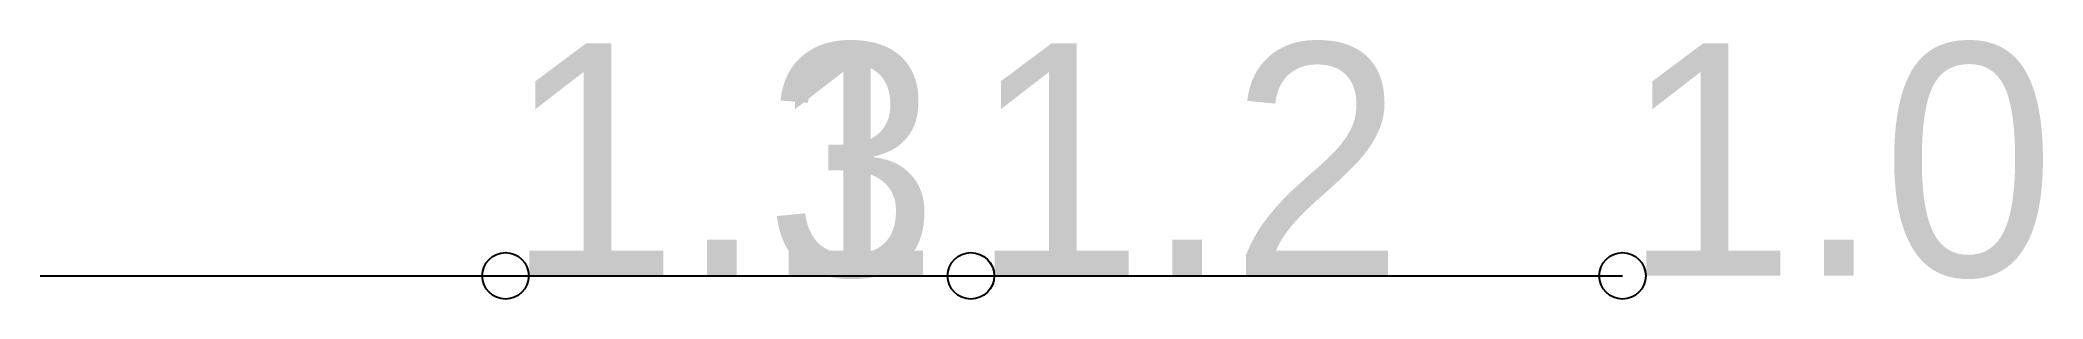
# Model space of a CAD drawing. Header units: millimetres. Extents: x 0 to 8.61, y -0.1 to 1.01.
import ezdxf

# ---------------------------------------------------------------- set-up
doc = ezdxf.new("R2010")
doc.units = ezdxf.units.MM

msp = doc.modelspace()

# ---------------------------------------------------------------- linework, layer by layer
at = {"layer": 'Shots', "color": 30}
for p, q in [((0, 0), (2, 0)), ((2, 0), (4, 0)), ((4, 0), (6.8, 0))]:
    msp.add_line(p, q, dxfattribs=at)
at = {"layer": 'Shots', "color": 1}
for p, q in [((0, 0), (2, 0)), ((2, 0), (4, 0))]:
    msp.add_line(p, q, dxfattribs=at)
at = {"layer": 'Shots', "color": 30}
for centre in [(2, 0), (4, 0), (6.8, 0)]:
    msp.add_circle(centre, 0.1, dxfattribs=at)
at = {"layer": 'Shots', "color": 1}
for centre in [(2, 0), (4, 0)]:
    msp.add_circle(centre, 0.1, dxfattribs=at)

# ---------------------------------------------------------------- texts
at = {"layer": 'Label'}
for s, p in [('1.3', (2, 0)), ('1.1', (2, 0)), ('1.2', (4, 0)), ('1.2', (4, 0)), ('1.0', (6.8, 0))]:
    msp.add_text(s, height=1, dxfattribs=at).set_placement(p)

doc.saveas('drawing.dxf')
